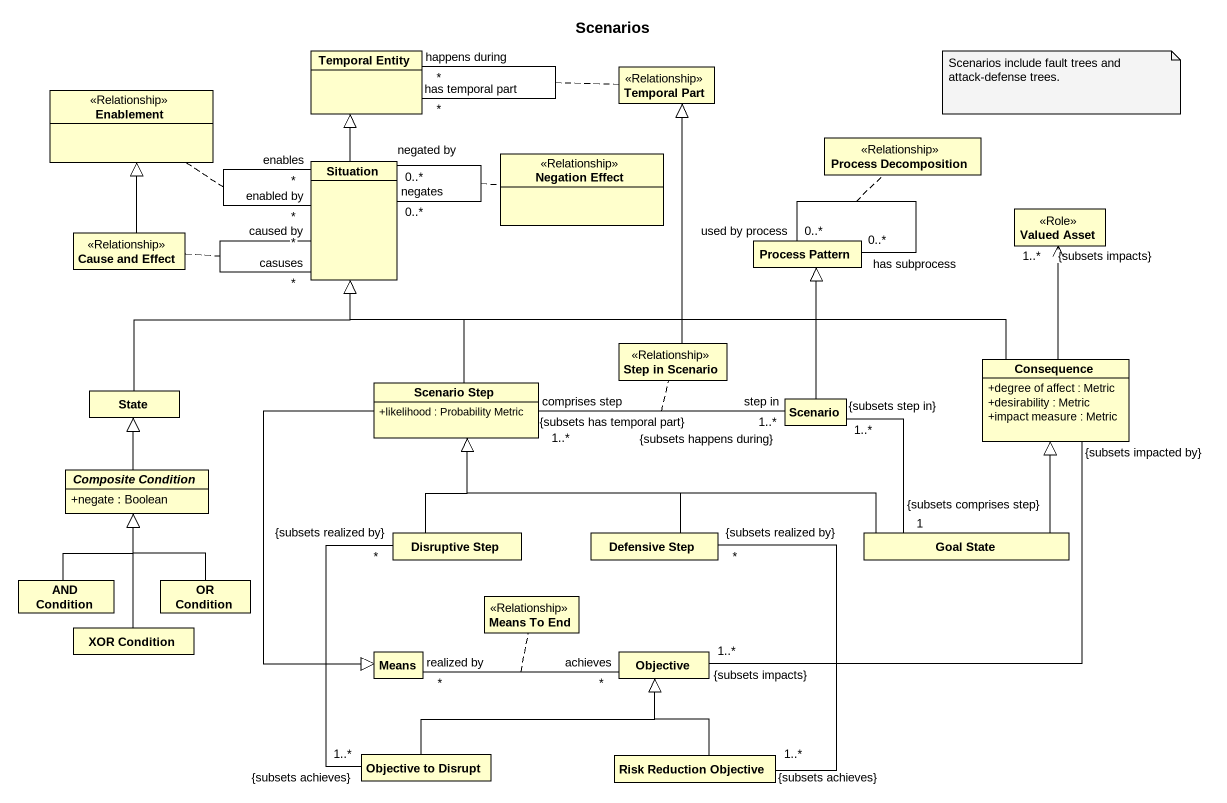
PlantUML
@startuml
title Scenarios
hide circle
hide empty members
skinparam classAttributeIconSize 0
class "Temporal Entity" as Temporal_Entity
class Enablement <<Relationship>>
class "Temporal Part" as Temporal_Part <<Relationship>>
class "Negation Effect" as Negation_Effect <<Relationship>>
class "Process Decomposition" as Process_Decomposition <<Relationship>>
class Situation
class "Cause and Effect" as Cause_and_Effect <<Relationship>>
class "Process Pattern" as Process_Pattern
class "Valued Asset" as Valued_Asset <<Role>>
class "Step in Scenario" as Step_in_Scenario <<Relationship>>
class "State" as State_
class "Scenario Step" as Scenario_Step {
  +likelihood : Probability Metric
}
class Scenario
class Consequence {
  +degree of affect : Metric
  +desirability : Metric
  +impact measure : Metric
}
abstract class "Composite Condition" as Composite_Condition {
  +negate : Boolean
}
class "Disruptive Step" as Disruptive_Step
class "Defensive Step" as Defensive_Step
class "Goal State" as Goal_State
class "AND Condition" as AND_Condition
class "OR Condition" as OR_Condition
class "Means To End" as Means_To_End <<Relationship>>
class "XOR Condition" as XOR_Condition
class Means
class Objective
class "Objective to Disrupt" as Objective_to_Disrupt
class "Risk Reduction Objective" as Risk_Reduction_Objective
Temporal_Entity "has temporal part\n*" -- "happens during\n*" Temporal_Entity
(Temporal_Entity, Temporal_Entity) .. Temporal_Part
Situation -up-|> Temporal_Entity
Situation "*\nenabled by" -- "*\nenables" Situation
(Situation, Situation) .. Enablement
Situation "*\ncasuses" -- "*\ncaused by" Situation
(Situation, Situation) .. Cause_and_Effect
Situation "negates\n0..*" -- "negated by\n0..*" Situation
(Situation, Situation) .. Negation_Effect
Cause_and_Effect -up-|> Enablement
Process_Pattern "0..*\nused by process" -- "has subprocess\n0..*" Process_Pattern
(Process_Pattern, Process_Pattern) .. Process_Decomposition
Step_in_Scenario -up-|> Temporal_Part
State_ -up-|> Situation
Scenario_Step -up-|> Situation
Scenario_Step --|> Means
Scenario -up-|> Process_Pattern
Scenario "step in\n1..*\n{subsets happens during}" -left- "comprises step\n1..*\n{subsets has temporal part}" Scenario_Step
(Scenario, Scenario_Step) .. Step_in_Scenario
Scenario "1..*\n{subsets step in}" -- "1\n{subsets comprises step}" Goal_State
Consequence -left-|> Situation
Consequence -up-> "1..*\n{subsets impacts}" Valued_Asset
Consequence "{subsets impacted by}" -- "1..*\n{subsets impacts}" Objective
Composite_Condition -up-|> State_
Disruptive_Step -up-|> Scenario_Step
Defensive_Step -up-|> Scenario_Step
Goal_State -left-|> Scenario_Step
Goal_State -up-|> Consequence
AND_Condition -up-|> Composite_Condition
OR_Condition -up-|> Composite_Condition
XOR_Condition -up-|> Composite_Condition
Means "realized by\n*" -right- "achieves\n*" Objective
(Means, Objective) .. Means_To_End
Objective_to_Disrupt "1..*\n{subsets achieves}" -up- "*\n{subsets realized by}" Disruptive_Step
Objective_to_Disrupt -right-|> Objective
Risk_Reduction_Objective "1..*\n{subsets achieves}" -up- "*\n{subsets realized by}" Defensive_Step
Risk_Reduction_Objective -up-|> Objective
note as N1
  Scenarios include fault trees and attack-defense trees.
end note
@enduml
